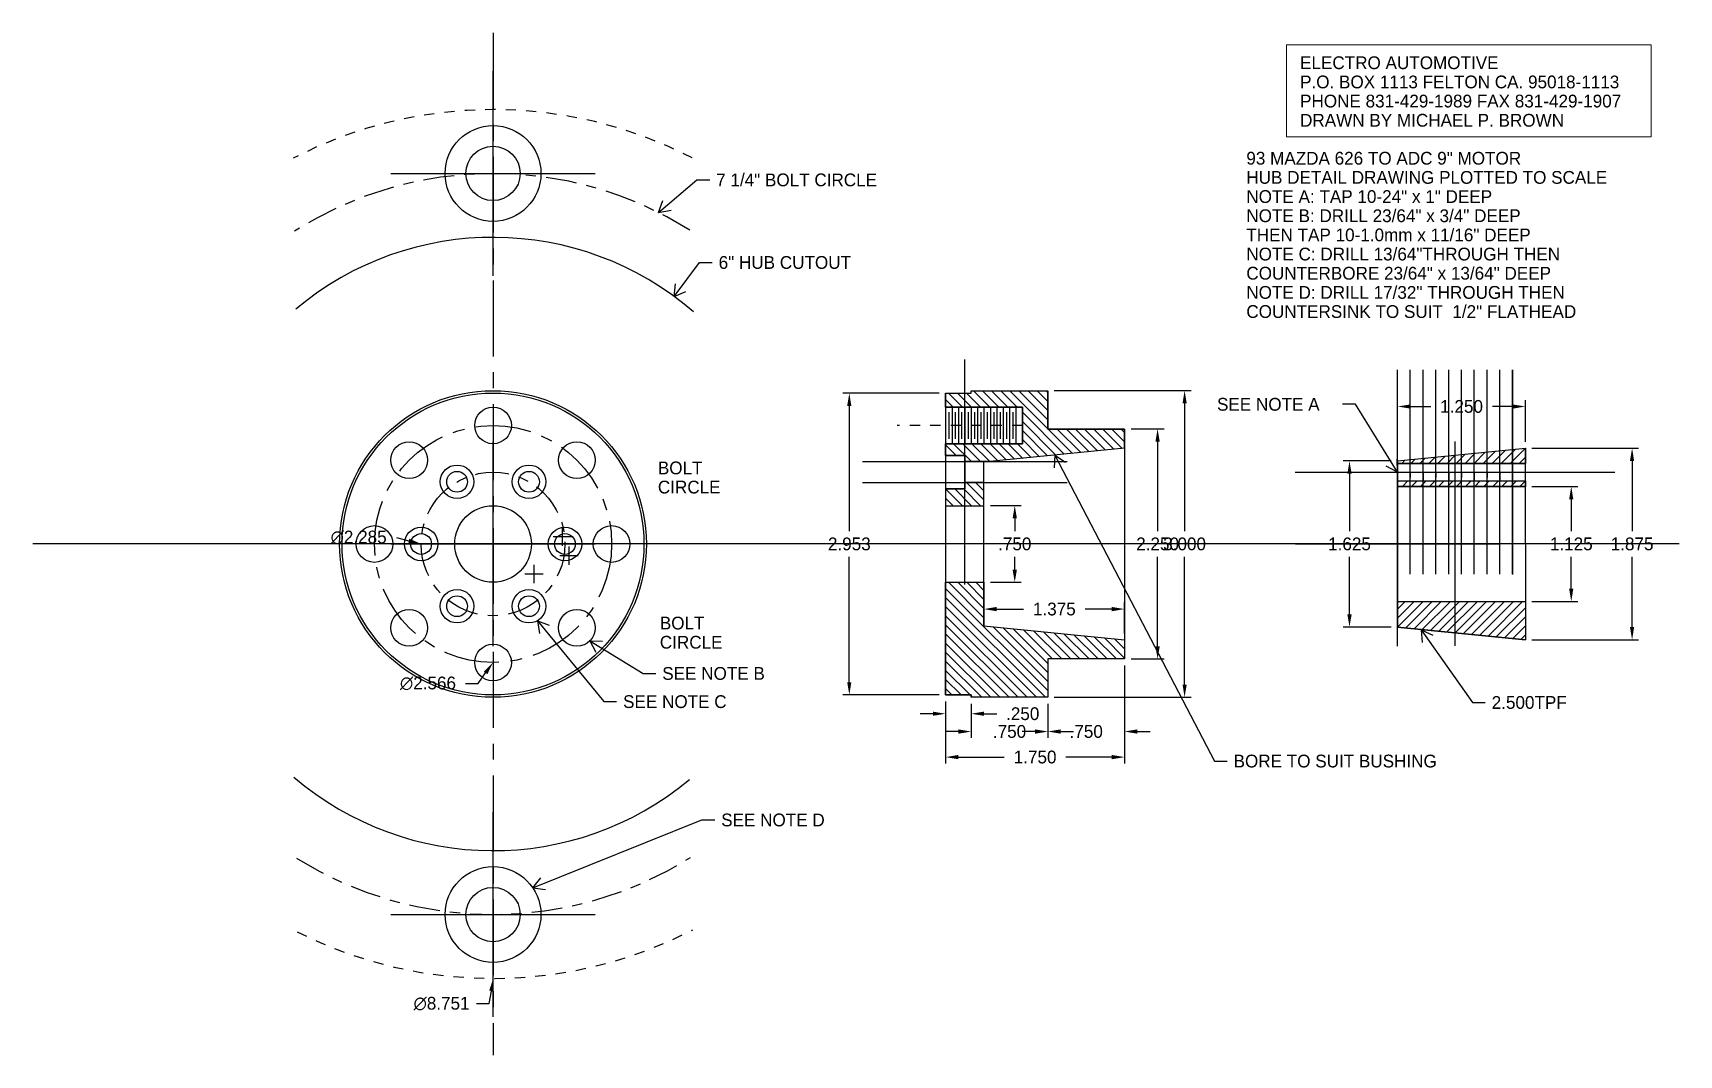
# Model space of a CAD drawing. Header units: inches. Extents: x 5.3 to 21.4, y 8.2 to 18.2.
import ezdxf

# ---------------------------------------------------------------- set-up
doc = ezdxf.new("R2010")
doc.units = ezdxf.units.IN
doc.header["$MEASUREMENT"] = 0
doc.header["$PDMODE"] = 2
doc.header["$PDSIZE"] = -2
doc.linetypes.add('CENTERD', pattern=[0.4844, 0.2969, -0.0625, 0.0625, -0.0625])
doc.linetypes.add('DOTD', pattern=[0.05, 0, -0.05])
for name, color, linetype in [('BUSHING', 7, 'Continuous'), ('CNTRLINE', 7, 'Continuous'), ('DIMEN', 7, 'Continuous'), ('HUB', 7, 'Continuous'), ('PARTS', 7, 'Continuous'), ('PLATE', 7, 'Continuous')]:
    doc.layers.add(name, color=color, linetype=linetype)
doc.styles.add('ENGINEER', font='', dxfattribs={"height": 0.125})
doc.styles.get('ENGINEER').set_extended_font_data('ENGINEER')
doc.dimstyles.new('DimStyle3', dxfattribs={"dimtxt": 0.125, "dimasz": 0.125, "dimexe": 0.063, "dimexo": 0.063, "dimgap": 0.063, "dimtad": 0, "dimtih": 1, "dimtoh": 1, "dimdec": 3, "dimzin": 4, "dimdsep": 46, "dimtxsty": 'ENGINEER', "dimcen": 0.09, "dimclrd": 93, "dimclre": 93, "dimclrt": 93, "dimadec": 3, "dimazin": 1, "dimtm": 0.001, "dimtfac": 1, "dimtdec": 4, "dimtofl": 0, "dimtmove": 0, "dimatfit": 3, "dimfxl": 0, "dimtolj": 1, "dimtzin": 0, "dimarcsym": 0})

# ---------------------------------------------------------------- blocks, each defined once
blk = doc.blocks.new('_D1')
at = {"layer": 'Defpoints', "color": 0, "linetype": 'Continuous'}
for p in [(19.922, 14.51), (19.922, 14.102), (18.672, 13.977)]:
    blk.add_point(p, dxfattribs=at)
at = {"layer": 'DIMEN', "color": 250, "linetype": 'Continuous', "lineweight": -2}
for p, q in [((18.672, 14.04), (18.672, 14.573)), ((18.797, 14.51), (18.996, 14.51)), ((19.797, 14.51), (19.598, 14.51)), ((19.922, 14.165), (19.922, 14.573))]:
    blk.add_line(p, q, dxfattribs=at)
at = {"layer": 'DIMEN', "color": 250, "linetype": 'Continuous'}
for points in [[(18.797, 14.53), (18.797, 14.489), (18.672, 14.51)], [(19.797, 14.53), (19.797, 14.489), (19.922, 14.51)]]:
    blk.add_solid(points, dxfattribs=at)
at = {"layer": 'DIMEN', "color": 250, "linetype": 'Continuous', "lineweight": -3, "insert": (19.297, 14.51), "char_height": 0.125, "attachment_point": 5, "style": 'ENGINEER'}
blk.add_mtext('\\A1;1.250', dxfattribs=at)
blk = doc.blocks.new('_D2')
at = {"layer": 'Defpoints', "color": 0, "linetype": 'Continuous'}
for p in [(18.672, 13.977), (18.201, 12.352), (18.672, 12.352)]:
    blk.add_point(p, dxfattribs=at)
at = {"layer": 'DIMEN', "color": 250, "linetype": 'Continuous', "lineweight": -2}
for p, q in [((18.609, 13.977), (18.138, 13.977)), ((18.201, 13.852), (18.201, 13.29)), ((18.201, 12.477), (18.201, 13.039)), ((18.609, 12.352), (18.138, 12.352))]:
    blk.add_line(p, q, dxfattribs=at)
at = {"layer": 'DIMEN', "color": 250, "linetype": 'Continuous'}
for points in [[(18.18, 13.852), (18.222, 13.852), (18.201, 13.977)], [(18.18, 12.477), (18.222, 12.477), (18.201, 12.352)]]:
    blk.add_solid(points, dxfattribs=at)
at = {"layer": 'DIMEN', "color": 250, "linetype": 'Continuous', "lineweight": -3, "insert": (18.201, 13.165), "char_height": 0.125, "attachment_point": 5, "style": 'ENGINEER'}
blk.add_mtext('\\A1;1.625', dxfattribs=at)
blk = doc.blocks.new('_D3')
at = {"layer": 'Defpoints', "color": 0, "linetype": 'Continuous'}
for p in [(19.922, 13.727), (20.37, 13.727), (19.922, 12.602)]:
    blk.add_point(p, dxfattribs=at)
at = {"layer": 'DIMEN', "color": 250, "linetype": 'Continuous', "lineweight": -2}
for p, q in [((19.985, 13.727), (20.433, 13.727)), ((20.37, 13.602), (20.37, 13.29)), ((20.37, 12.727), (20.37, 13.039)), ((19.985, 12.602), (20.433, 12.602))]:
    blk.add_line(p, q, dxfattribs=at)
at = {"layer": 'DIMEN', "color": 250, "linetype": 'Continuous'}
for points in [[(20.349, 13.602), (20.39, 13.602), (20.37, 13.727)], [(20.349, 12.727), (20.39, 12.727), (20.37, 12.602)]]:
    blk.add_solid(points, dxfattribs=at)
at = {"layer": 'DIMEN', "color": 250, "linetype": 'Continuous', "lineweight": -3, "insert": (20.37, 13.165), "char_height": 0.125, "attachment_point": 5, "style": 'ENGINEER'}
blk.add_mtext('\\A1;1.125', dxfattribs=at)
blk = doc.blocks.new('_D4')
at = {"layer": 'Defpoints', "color": 0, "linetype": 'Continuous'}
for p in [(19.922, 14.102), (19.922, 12.227), (20.965, 12.227)]:
    blk.add_point(p, dxfattribs=at)
at = {"layer": 'DIMEN', "color": 250, "linetype": 'Continuous', "lineweight": -2}
for p, q in [((19.985, 14.102), (21.028, 14.102)), ((20.965, 13.977), (20.965, 13.29)), ((20.965, 12.352), (20.965, 13.039)), ((19.985, 12.227), (21.028, 12.227))]:
    blk.add_line(p, q, dxfattribs=at)
at = {"layer": 'DIMEN', "color": 250, "linetype": 'Continuous'}
for points in [[(20.944, 13.977), (20.985, 13.977), (20.965, 14.102)], [(20.944, 12.352), (20.985, 12.352), (20.965, 12.227)]]:
    blk.add_solid(points, dxfattribs=at)
at = {"layer": 'DIMEN', "color": 250, "linetype": 'Continuous', "lineweight": -3, "insert": (20.965, 13.165), "char_height": 0.125, "attachment_point": 5, "style": 'ENGINEER'}
blk.add_mtext('\\A1;1.875', dxfattribs=at)
blk = doc.blocks.new('_D5')
at = {"layer": 'Defpoints', "color": 0, "linetype": 'Continuous'}
for p in [(11.181, 17.56), (9.827, 8.915)]:
    blk.add_point(p, dxfattribs=at)
at = {"layer": 'DIMEN', "color": 250, "linetype": 'Continuous', "lineweight": -2}
for p, q in [((10.414, 13.237), (10.594, 13.237)), ((10.504, 13.147), (10.504, 13.327)), ((9.788, 8.668), (9.808, 8.791)), ((9.663, 8.668), (9.788, 8.668))]:
    blk.add_line(p, q, dxfattribs=at)
at = {"layer": 'DIMEN', "color": 250, "linetype": 'Continuous'}
blk.add_solid([(9.787, 8.795), (9.828, 8.788), (9.827, 8.915)], dxfattribs=at)
at = {"layer": 'DIMEN', "color": 250, "linetype": 'Continuous', "lineweight": -3, "insert": (9.321, 8.668), "char_height": 0.125, "attachment_point": 5, "style": 'ENGINEER'}
blk.add_mtext('\\A1;∅8.751', dxfattribs=at)
blk = doc.blocks.new('_D6')
at = {"layer": 'Defpoints', "color": 0, "linetype": 'Continuous'}
for p in [(14.251, 14.641), (13.309, 11.688), (14.251, 11.688)]:
    blk.add_point(p, dxfattribs=at)
at = {"layer": 'DIMEN', "color": 250, "linetype": 'Continuous', "lineweight": -2}
for p, q in [((14.188, 14.641), (13.246, 14.641)), ((13.309, 14.516), (13.309, 13.29)), ((13.309, 11.813), (13.309, 13.039)), ((14.188, 11.688), (13.246, 11.688))]:
    blk.add_line(p, q, dxfattribs=at)
at = {"layer": 'DIMEN', "color": 250, "linetype": 'Continuous'}
for points in [[(13.288, 14.516), (13.329, 14.516), (13.309, 14.641)], [(13.288, 11.813), (13.329, 11.813), (13.309, 11.688)]]:
    blk.add_solid(points, dxfattribs=at)
at = {"layer": 'DIMEN', "color": 250, "linetype": 'Continuous', "lineweight": -3, "insert": (13.309, 13.165), "char_height": 0.125, "attachment_point": 5, "style": 'ENGINEER'}
blk.add_mtext('\\A1;2.953', dxfattribs=at)
blk = doc.blocks.new('_D7')
at = {"layer": 'Defpoints', "color": 0, "linetype": 'Continuous'}
for p in [(11.311, 14.097), (9.824, 12.005)]:
    blk.add_point(p, dxfattribs=at)
at = {"layer": 'DIMEN', "color": 250, "linetype": 'Continuous', "lineweight": -2}
for p, q in [((10.478, 13.051), (10.658, 13.051)), ((10.568, 12.961), (10.568, 13.141)), ((9.555, 11.801), (9.68, 11.801)), ((9.68, 11.801), (9.752, 11.903))]:
    blk.add_line(p, q, dxfattribs=at)
at = {"layer": 'DIMEN', "color": 250, "linetype": 'Continuous'}
blk.add_solid([(9.735, 11.915), (9.769, 11.891), (9.824, 12.005)], dxfattribs=at)
at = {"layer": 'DIMEN', "color": 250, "linetype": 'Continuous', "lineweight": -3, "insert": (9.188, 11.801), "char_height": 0.125, "attachment_point": 5, "style": 'ENGINEER'}
blk.add_mtext('\\A1;∅2.566', dxfattribs=at)
blk = doc.blocks.new('_D10')
at = {"layer": 'Defpoints', "color": 0, "linetype": 'Continuous'}
for p in [(9.121, 13.165), (11.33, 12.579)]:
    blk.add_point(p, dxfattribs=at)
at = {"layer": 'DIMEN', "color": 250, "linetype": 'Continuous', "lineweight": -2}
for p, q in [((8.88, 13.229), (9.001, 13.197)), ((10.226, 12.782), (10.226, 12.962)), ((10.136, 12.872), (10.316, 12.872))]:
    blk.add_line(p, q, dxfattribs=at)
at = {"layer": 'DIMEN', "color": 250, "linetype": 'Continuous'}
blk.add_solid([(9.006, 13.217), (8.995, 13.177), (9.121, 13.165)], dxfattribs=at)
at = {"layer": 'DIMEN', "color": 250, "linetype": 'Continuous', "lineweight": -3, "insert": (8.51, 13.229), "char_height": 0.125, "attachment_point": 5, "style": 'ENGINEER'}
blk.add_mtext('\\A1;∅2.285', dxfattribs=at)
blk = doc.blocks.new('_D11')
at = {"layer": 'Defpoints', "color": 0, "linetype": 'Continuous'}
for p in [(14.251, 11.688), (14.501, 11.665), (14.501, 11.504)]:
    blk.add_point(p, dxfattribs=at)
at = {"layer": 'DIMEN', "color": 250, "linetype": 'Continuous', "lineweight": -2}
for p, q in [((14.251, 11.625), (14.251, 11.441)), ((14.501, 11.602), (14.501, 11.441)), ((14.126, 11.504), (14.001, 11.504)), ((14.626, 11.504), (14.751, 11.504))]:
    blk.add_line(p, q, dxfattribs=at)
at = {"layer": 'DIMEN', "color": 250, "linetype": 'Continuous'}
for points in [[(14.126, 11.525), (14.126, 11.484), (14.251, 11.504)], [(14.626, 11.525), (14.626, 11.484), (14.501, 11.504)]]:
    blk.add_solid(points, dxfattribs=at)
at = {"layer": 'DIMEN', "color": 250, "linetype": 'Continuous', "lineweight": -3, "insert": (15.005, 11.504), "char_height": 0.125, "attachment_point": 5, "style": 'ENGINEER'}
blk.add_mtext('\\A1;.250', dxfattribs=at)
blk = doc.blocks.new('_D12')
at = {"layer": 'Defpoints', "color": 0, "linetype": 'Continuous'}
for p in [(14.501, 11.665), (15.251, 11.665), (15.251, 11.33)]:
    blk.add_point(p, dxfattribs=at)
at = {"layer": 'DIMEN', "color": 250, "linetype": 'Continuous', "lineweight": -2}
for p, q in [((14.501, 11.602), (14.501, 11.267)), ((15.251, 11.602), (15.251, 11.267)), ((14.376, 11.33), (14.251, 11.33)), ((15.376, 11.33), (15.501, 11.33))]:
    blk.add_line(p, q, dxfattribs=at)
at = {"layer": 'DIMEN', "color": 250, "linetype": 'Continuous'}
for points in [[(14.376, 11.351), (14.376, 11.309), (14.501, 11.33)], [(15.376, 11.351), (15.376, 11.309), (15.251, 11.33)]]:
    blk.add_solid(points, dxfattribs=at)
at = {"layer": 'DIMEN', "color": 250, "linetype": 'Continuous', "lineweight": -3, "insert": (14.876, 11.33), "char_height": 0.125, "attachment_point": 5, "style": 'ENGINEER'}
blk.add_mtext('\\A1;.750', dxfattribs=at)
blk = doc.blocks.new('_D13')
at = {"layer": 'Defpoints', "color": 0, "linetype": 'Continuous'}
for p in [(16.001, 12.04), (15.251, 11.665), (16.001, 11.33)]:
    blk.add_point(p, dxfattribs=at)
at = {"layer": 'DIMEN', "color": 250, "linetype": 'Continuous', "lineweight": -2}
for p, q in [((16.001, 11.977), (16.001, 11.267)), ((15.251, 11.602), (15.251, 11.267)), ((15.126, 11.33), (15.001, 11.33)), ((16.126, 11.33), (16.251, 11.33))]:
    blk.add_line(p, q, dxfattribs=at)
at = {"layer": 'DIMEN', "color": 250, "linetype": 'Continuous'}
for points in [[(15.126, 11.351), (15.126, 11.309), (15.251, 11.33)], [(16.126, 11.351), (16.126, 11.309), (16.001, 11.33)]]:
    blk.add_solid(points, dxfattribs=at)
at = {"layer": 'DIMEN', "color": 250, "linetype": 'Continuous', "lineweight": -3, "insert": (15.626, 11.33), "char_height": 0.125, "attachment_point": 5, "style": 'ENGINEER'}
blk.add_mtext('\\A1;.750', dxfattribs=at)
blk = doc.blocks.new('_D14')
at = {"layer": 'Defpoints', "color": 0, "linetype": 'Continuous'}
for p in [(16.001, 12.04), (14.251, 11.688), (16.001, 11.08)]:
    blk.add_point(p, dxfattribs=at)
at = {"layer": 'DIMEN', "color": 250, "linetype": 'Continuous', "lineweight": -2}
for p, q in [((16.001, 11.977), (16.001, 11.017)), ((14.251, 11.625), (14.251, 11.017)), ((14.376, 11.08), (14.825, 11.08)), ((15.876, 11.08), (15.427, 11.08))]:
    blk.add_line(p, q, dxfattribs=at)
at = {"layer": 'DIMEN', "color": 250, "linetype": 'Continuous'}
for points in [[(14.376, 11.101), (14.376, 11.059), (14.251, 11.08)], [(15.876, 11.101), (15.876, 11.059), (16.001, 11.08)]]:
    blk.add_solid(points, dxfattribs=at)
at = {"layer": 'DIMEN', "color": 250, "linetype": 'Continuous', "lineweight": -3, "insert": (15.126, 11.08), "char_height": 0.125, "attachment_point": 5, "style": 'ENGINEER'}
blk.add_mtext('\\A1;1.750', dxfattribs=at)
blk = doc.blocks.new('_D15')
at = {"layer": 'Defpoints', "color": 0, "linetype": 'Continuous'}
for p in [(16.001, 12.528), (14.626, 12.365), (16.001, 12.227)]:
    blk.add_point(p, dxfattribs=at)
at = {"layer": 'DIMEN', "color": 250, "linetype": 'Continuous', "lineweight": -2}
for p, q in [((14.626, 12.428), (14.626, 12.591)), ((16.001, 12.29), (16.001, 12.591)), ((14.751, 12.528), (15.013, 12.528)), ((15.876, 12.528), (15.615, 12.528))]:
    blk.add_line(p, q, dxfattribs=at)
at = {"layer": 'DIMEN', "color": 250, "linetype": 'Continuous'}
for points in [[(14.751, 12.549), (14.751, 12.507), (14.626, 12.528)], [(15.876, 12.549), (15.876, 12.507), (16.001, 12.528)]]:
    blk.add_solid(points, dxfattribs=at)
at = {"layer": 'DIMEN', "color": 250, "linetype": 'Continuous', "lineweight": -3, "insert": (15.314, 12.528), "char_height": 0.125, "attachment_point": 5, "style": 'ENGINEER'}
blk.add_mtext('\\A1;1.375', dxfattribs=at)
blk = doc.blocks.new('_D16')
at = {"layer": 'Defpoints', "color": 0, "linetype": 'Continuous'}
for p in [(14.626, 13.54), (14.927, 13.54), (14.626, 12.79)]:
    blk.add_point(p, dxfattribs=at)
at = {"layer": 'DIMEN', "color": 250, "linetype": 'Continuous', "lineweight": -2}
for p, q in [((14.689, 13.54), (14.99, 13.54)), ((14.927, 13.415), (14.927, 13.29)), ((14.927, 12.915), (14.927, 13.039)), ((14.689, 12.79), (14.99, 12.79))]:
    blk.add_line(p, q, dxfattribs=at)
at = {"layer": 'DIMEN', "color": 250, "linetype": 'Continuous'}
for points in [[(14.906, 13.415), (14.948, 13.415), (14.927, 13.54)], [(14.906, 12.915), (14.948, 12.915), (14.927, 12.79)]]:
    blk.add_solid(points, dxfattribs=at)
at = {"layer": 'DIMEN', "color": 250, "linetype": 'Continuous', "lineweight": -3, "insert": (14.927, 13.165), "char_height": 0.125, "attachment_point": 5, "style": 'ENGINEER'}
blk.add_mtext('\\A1;.750', dxfattribs=at)
blk = doc.blocks.new('_D17')
at = {"layer": 'Defpoints', "color": 0, "linetype": 'Continuous'}
for p in [(16.001, 14.29), (16.001, 12.04), (16.324, 12.04)]:
    blk.add_point(p, dxfattribs=at)
at = {"layer": 'DIMEN', "color": 250, "linetype": 'Continuous', "lineweight": -2}
for p, q in [((16.064, 14.29), (16.387, 14.29)), ((16.324, 14.165), (16.324, 13.29)), ((16.324, 12.165), (16.324, 13.039)), ((16.064, 12.04), (16.387, 12.04))]:
    blk.add_line(p, q, dxfattribs=at)
at = {"layer": 'DIMEN', "color": 250, "linetype": 'Continuous'}
for points in [[(16.303, 14.165), (16.345, 14.165), (16.324, 14.29)], [(16.303, 12.165), (16.345, 12.165), (16.324, 12.04)]]:
    blk.add_solid(points, dxfattribs=at)
at = {"layer": 'DIMEN', "color": 250, "linetype": 'Continuous', "lineweight": -3, "insert": (16.324, 13.165), "char_height": 0.125, "attachment_point": 5, "style": 'ENGINEER'}
blk.add_mtext('\\A1;2.250', dxfattribs=at)
blk = doc.blocks.new('_D18')
at = {"layer": 'Defpoints', "color": 0, "linetype": 'Continuous'}
for p in [(15.251, 14.665), (15.251, 11.665), (16.588, 11.665)]:
    blk.add_point(p, dxfattribs=at)
at = {"layer": 'DIMEN', "color": 250, "linetype": 'Continuous', "lineweight": -2}
for p, q in [((15.314, 14.665), (16.651, 14.665)), ((16.588, 14.54), (16.588, 13.29)), ((16.588, 11.79), (16.588, 13.039)), ((15.314, 11.665), (16.651, 11.665))]:
    blk.add_line(p, q, dxfattribs=at)
at = {"layer": 'DIMEN', "color": 250, "linetype": 'Continuous'}
for points in [[(16.568, 14.54), (16.609, 14.54), (16.588, 14.665)], [(16.568, 11.79), (16.609, 11.79), (16.588, 11.665)]]:
    blk.add_solid(points, dxfattribs=at)
at = {"layer": 'DIMEN', "color": 250, "linetype": 'Continuous', "lineweight": -3, "insert": (16.588, 13.165), "char_height": 0.125, "attachment_point": 5, "style": 'ENGINEER'}
blk.add_mtext('\\A1;3.000', dxfattribs=at)
blk = doc.blocks.new('LABEL')
at = {"layer": 'PARTS', "color": 93, "linetype": 'Continuous', "lineweight": 5}
for p, q in [((0, 0), (3.566, 0)), ((0, -0.9), (0, 0)), ((3.566, 0), (3.566, -0.9)), ((3.566, -0.9), (0, -0.9))]:
    blk.add_line(p, q, dxfattribs=at)
at = {"layer": 'PARTS', "color": 93, "linetype": 'Continuous', "lineweight": 5, "style": 'ENGINEER'}
for s, p in [('ELECTRO AUTOMOTIVE', (0.133, -0.237)), ('P.O. BOX 1113 FELTON CA. 95018-1113', (0.133, -0.425)), ('PHONE 831-429-1989 FAX 831-429-1907', (0.133, -0.612)), ('DRAWN BY MICHAEL P. BROWN', (0.133, -0.8))]:
    blk.add_text(s, height=0.125, dxfattribs=at).set_placement(p)

msp = doc.modelspace()

# ---------------------------------------------------------------- linework, layer by layer
at = {"layer": 'BUSHING', "color": 250, "linetype": 'Continuous', "lineweight": -3}
for p, q in [((18.672, 13.9773), (19.922, 14.1023)), ((18.9781, 13.9538), (19.0381, 14.0139)), ((19.0665, 13.9538), (19.1363, 14.0237)), ((19.1549, 13.9538), (19.2346, 14.0335)), ((19.2433, 13.9538), (19.3328, 14.0434)), ((19.3316, 13.9538), (19.431, 14.0532)), ((19.42, 13.9538), (19.5292, 14.063)), ((19.5084, 13.9538), (19.6274, 14.0728)), ((19.5968, 13.9538), (19.7256, 14.0826)), ((19.6852, 13.9538), (19.8238, 14.0925)), ((19.7736, 13.9538), (19.922, 14.1023)), ((19.862, 13.9538), (19.922, 14.0139)), ((19.922, 13.1648), (19.922, 14.1023)), ((18.672, 13.9773), (18.672, 13.1648)), ((18.672, 13.9538), (19.922, 13.9538)), ((18.7129, 13.9538), (18.7435, 13.9844)), ((18.8013, 13.9538), (18.8417, 13.9943)), ((18.8897, 13.9538), (18.9399, 14.0041)), ((18.672, 13.7819), (19.922, 13.7819)), ((18.672, 13.7694), (18.6846, 13.7819)), ((18.672, 13.7273), (19.922, 13.7273)), ((18.7183, 13.7273), (18.773, 13.7819)), ((18.8067, 13.7273), (18.8614, 13.7819)), ((18.8951, 13.7273), (18.9498, 13.7819)), ((18.9835, 13.7273), (19.0381, 13.7819)), ((19.0719, 13.7273), (19.1265, 13.7819)), ((19.1602, 13.7273), (19.2149, 13.7819)), ((19.2486, 13.7273), (19.3033, 13.7819)), ((19.337, 13.7273), (19.3917, 13.7819)), ((19.4254, 13.7273), (19.4801, 13.7819)), ((19.5138, 13.7273), (19.5685, 13.7819)), ((19.6022, 13.7273), (19.6569, 13.7819)), ((19.6906, 13.7273), (19.7452, 13.7819)), ((19.779, 13.7273), (19.8336, 13.7819)), ((19.8674, 13.7273), (19.922, 13.7819)), ((18.672, 13.1648), (18.672, 12.3523)), ((19.922, 13.1648), (19.922, 12.2273)), ((18.6745, 12.6023), (19.922, 12.6023)), ((18.6745, 12.3548), (18.922, 12.6023)), ((18.6745, 12.4432), (18.8336, 12.6023)), ((18.6745, 12.5316), (18.7453, 12.6023)), ((18.7524, 12.3443), (19.0104, 12.6023)), ((18.8327, 12.3362), (19.0988, 12.6023)), ((18.9131, 12.3282), (19.1872, 12.6023)), ((18.9934, 12.3201), (19.2756, 12.6023)), ((19.0738, 12.3121), (19.364, 12.6023)), ((19.1541, 12.3041), (19.4524, 12.6023)), ((19.2345, 12.296), (19.5407, 12.6023)), ((19.3148, 12.288), (19.6291, 12.6023)), ((19.3952, 12.28), (19.7175, 12.6023)), ((19.4756, 12.2719), (19.8059, 12.6023)), ((19.5559, 12.2639), (19.8943, 12.6023)), ((19.6363, 12.2559), (19.922, 12.5416)), ((19.7166, 12.2478), (19.922, 12.4532)), ((18.672, 12.3523), (19.922, 12.2273)), ((18.9018, 12.3243), (19.4043, 11.6146)), ((18.9018, 12.3243), (19.0153, 12.2721)), ((18.9018, 12.3243), (18.9133, 12.1998)), ((19.797, 12.2398), (19.922, 12.3649)), ((19.8773, 12.2318), (19.922, 12.2765)), ((19.4043, 11.6146), (19.5293, 11.6146))]:
    msp.add_line(p, q, dxfattribs=at)
at = {"layer": 'BUSHING', "color": 250, "linetype": 'CENTERD', "lineweight": -3, "ltscale": 0.312785}
msp.add_line((18.6709, 13.8688), (19.922, 13.8688), dxfattribs=at)
at = {"layer": 'BUSHING', "color": 250, "linetype": 'CENTERD', "lineweight": -3, "ltscale": 0.013675}
for p, q in [((18.7959, 13.8688), (18.7959, 13.9235)), ((18.7959, 13.8688), (18.7959, 13.8141)), ((19.0459, 13.8688), (19.0459, 13.9235)), ((19.0459, 13.8688), (19.0459, 13.8141)), ((19.2959, 13.8688), (19.2959, 13.9235)), ((19.2959, 13.8688), (19.2959, 13.8141)), ((19.5459, 13.8688), (19.5459, 13.9235)), ((19.5459, 13.8688), (19.5459, 13.8141)), ((19.7959, 13.8688), (19.7959, 13.9235)), ((19.7959, 13.8688), (19.7959, 13.8141))]:
    msp.add_line(p, q, dxfattribs=at)
at = {"layer": 'BUSHING', "color": 250, "linetype": 'CENTERD', "lineweight": -3, "ltscale": 0.021596}
for p, q in [((18.9209, 13.8688), (18.9209, 13.9552)), ((19.1709, 13.8688), (19.1709, 13.9552)), ((19.4209, 13.8688), (19.4209, 13.9552)), ((19.6709, 13.8688), (19.6709, 13.9552))]:
    msp.add_line(p, q, dxfattribs=at)
at = {"layer": 'BUSHING', "color": 250, "linetype": 'CENTERD', "lineweight": -3, "ltscale": 0.021597}
for p, q in [((18.9209, 13.8688), (18.9209, 13.7824)), ((19.1709, 13.8688), (19.1709, 13.7824)), ((19.4209, 13.8688), (19.4209, 13.7824)), ((19.6709, 13.8688), (19.6709, 13.7824))]:
    msp.add_line(p, q, dxfattribs=at)
at = {"layer": 'BUSHING', "color": 250, "linetype": 'Continuous', "lineweight": -3}
for p in [(18.6709, 13.8688), (18.7959, 13.8688), (18.9209, 13.8688), (18.9209, 13.8688), (19.0459, 13.8688), (19.0459, 13.8688), (19.1709, 13.8688), (19.1709, 13.8688), (19.1709, 13.8688), (19.2959, 13.8688), (19.4209, 13.8688), (19.4209, 13.8688), (19.5459, 13.8688), (19.6709, 13.8688), (19.6709, 13.8688), (19.7959, 13.8688), (19.7973, 13.8679), (19.7973, 13.8679), (19.7973, 13.8679), (19.7973, 13.8679), (18.672, 13.1648), (18.672, 13.1648), (18.672, 13.1648), (19.2345, 13.1682)]:
    msp.add_point(p, dxfattribs=at)
at = {"layer": 'CNTRLINE', "color": 250, "linetype": 'CENTERD', "lineweight": -3, "ltscale": 2.5}
msp.add_line((9.8244, 18.1648), (9.8244, 8.1648), dxfattribs=at)
at = {"layer": 'CNTRLINE', "color": 250, "linetype": 'Continuous', "lineweight": -3}
for p, q in [((18.672, 13.9773), (19.922, 14.1023)), ((19.922, 14.1023), (19.922, 13.9538)), ((18.672, 13.9538), (18.672, 13.9773)), ((19.922, 13.9538), (18.672, 13.9538)), ((18.672, 13.7273), (18.672, 13.7819)), ((18.672, 13.7819), (19.922, 13.7819)), ((19.922, 13.7273), (18.672, 13.7273)), ((19.922, 13.7819), (19.922, 13.7273)), ((18.6745, 12.3523), (18.6745, 12.6023)), ((18.6745, 12.6023), (19.922, 12.6023)), ((19.922, 12.6023), (19.922, 12.2273)), ((18.672, 12.3523), (18.6745, 12.3523)), ((19.922, 12.2273), (18.672, 12.3523))]:
    msp.add_line(p, q, dxfattribs=at)
at = {"layer": 'DIMEN', "color": 250, "linetype": 'Continuous', "lineweight": -3}
for p, q in [((11.443, 16.4084), (11.8188, 16.7269)), ((11.8188, 16.7269), (11.9438, 16.7269)), ((11.443, 16.4084), (11.4851, 16.526)), ((11.443, 16.4084), (11.566, 16.4307)), ((11.595, 15.5866), (11.8433, 15.919)), ((11.8433, 15.919), (11.9683, 15.919)), ((11.595, 15.5866), (11.6097, 15.7107)), ((11.595, 15.5866), (11.7098, 15.6359)), ((18.2582, 14.5315), (18.1332, 14.5315)), ((18.6709, 13.8688), (18.2582, 14.5315)), ((15.3195, 14.0341), (15.3141, 13.9092)), ((15.3195, 14.0341), (16.8794, 11.0413)), ((15.3195, 14.0341), (15.4249, 13.967)), ((18.6709, 13.8688), (18.5606, 13.9277)), ((18.6709, 13.8688), (18.6667, 13.9937)), ((21.4244, 13.1648), (5.3244, 13.1648)), ((10.2579, 12.4139), (10.9085, 11.6227)), ((10.2579, 12.4139), (10.3749, 12.37)), ((10.2579, 12.4139), (10.2783, 12.2906)), ((10.7715, 12.2176), (11.2916, 11.8986)), ((10.7715, 12.2176), (10.8965, 12.2143)), ((10.7715, 12.2176), (10.8311, 12.1077)), ((11.2916, 11.8986), (11.4166, 11.8986)), ((10.9085, 11.6227), (11.0335, 11.6227)), ((16.8794, 11.0413), (17.0044, 11.0413)), ((10.2131, 9.8013), (11.8679, 10.4651)), ((11.8679, 10.4651), (11.9929, 10.4651)), ((10.2131, 9.8013), (10.2903, 9.8996)), ((10.2131, 9.8013), (10.3368, 9.7836))]:
    msp.add_line(p, q, dxfattribs=at)
at = {"layer": 'HUB', "color": 250, "linetype": 'Continuous', "lineweight": -3}
for p, q in [((14.5012, 14.6413), (14.5012, 14.6648)), ((14.5012, 14.6648), (15.2512, 14.6648)), ((14.5012, 14.6413), (14.5012, 14.6648)), ((14.5012, 14.6648), (15.2512, 14.6648)), ((14.5221, 14.6648), (14.6826, 14.5043)), ((14.6112, 14.6648), (14.7717, 14.5043)), ((14.7003, 14.6648), (14.8608, 14.5043)), ((14.7893, 14.6648), (14.9498, 14.5043)), ((14.8784, 14.6648), (15.2512, 14.292)), ((14.9675, 14.6648), (15.2512, 14.3811)), ((15.0566, 14.6648), (15.2512, 14.4702)), ((15.1457, 14.6648), (15.2512, 14.5593)), ((15.2348, 14.6648), (15.2512, 14.6484)), ((15.2512, 14.2898), (15.2512, 14.6648)), ((15.2512, 14.6648), (15.2512, 14.2898)), ((14.2512, 14.6413), (14.2512, 11.6883)), ((14.2512, 14.6413), (14.5012, 14.6413)), ((14.2512, 14.5043), (14.2512, 14.6413)), ((14.2512, 14.6413), (14.5012, 14.6413)), ((14.2512, 14.5793), (14.3262, 14.5043)), ((14.2512, 14.5043), (15.0012, 14.5043)), ((15.0012, 14.5043), (14.2512, 14.5043)), ((14.2783, 14.6413), (14.4153, 14.5043)), ((14.3137, 14.5043), (14.3137, 14.1453)), ((14.3674, 14.6413), (14.5044, 14.5043)), ((14.3762, 14.5043), (14.3762, 14.1453)), ((14.4387, 14.5043), (14.4387, 14.1453)), ((14.4565, 14.6413), (14.5935, 14.5043)), ((14.5012, 14.5043), (14.5012, 14.1453)), ((14.5637, 14.5043), (14.5637, 14.1453)), ((14.6262, 14.5043), (14.6262, 14.1453)), ((14.6887, 14.5043), (14.6887, 14.1453)), ((14.7512, 14.5043), (14.7512, 14.1453)), ((14.8137, 14.5043), (14.8137, 14.1453)), ((14.8762, 14.5043), (14.8762, 14.1453)), ((14.9387, 14.5043), (14.9387, 14.1453)), ((15.0012, 14.5043), (15.0012, 14.1453)), ((15.0012, 14.1453), (15.0012, 14.5043)), ((14.2822, 14.4552), (14.2822, 14.1944)), ((14.3449, 14.4552), (14.3449, 14.1944)), ((14.4077, 14.4552), (14.4077, 14.1944)), ((14.4704, 14.4552), (14.4704, 14.1944)), ((14.5332, 14.4552), (14.5332, 14.1944)), ((14.5959, 14.4552), (14.5959, 14.1944)), ((14.6587, 14.4552), (14.6587, 14.1944)), ((14.7214, 14.4552), (14.7214, 14.1944)), ((14.7842, 14.4552), (14.7842, 14.1944)), ((14.8469, 14.4552), (14.8469, 14.1944)), ((14.9097, 14.4552), (14.9097, 14.1944)), ((15.0012, 14.453), (15.4109, 14.0433)), ((15.0012, 14.3639), (15.3299, 14.0352)), ((15.0012, 14.2748), (15.2489, 14.0271)), ((15.0012, 14.1857), (15.1679, 14.019)), ((16.0012, 14.2898), (15.2512, 14.2898)), ((15.2512, 14.2898), (16.0012, 14.2898)), ((15.2534, 14.2898), (15.4919, 14.0514)), ((15.3425, 14.2898), (15.5729, 14.0595)), ((15.4316, 14.2898), (15.6539, 14.0676)), ((15.5207, 14.2898), (15.7349, 14.0757)), ((15.6098, 14.2898), (15.8159, 14.0838)), ((15.6989, 14.2898), (15.8969, 14.0919)), ((15.788, 14.2898), (15.9779, 14.1)), ((15.8771, 14.2898), (16.0012, 14.1657)), ((15.9662, 14.2898), (16.0012, 14.2548)), ((16.0012, 14.1023), (16.0012, 14.2898)), ((16.0012, 14.2898), (16.0012, 14.1023)), ((15.0012, 14.1453), (14.2512, 14.1453)), ((14.2512, 14.0318), (14.2512, 14.1453)), ((14.2512, 14.1453), (15.0012, 14.1453)), ((14.2512, 14.1338), (14.3532, 14.0318)), ((14.2512, 14.0447), (14.2641, 14.0318)), ((14.2512, 14.0318), (14.4387, 14.0318)), ((14.4387, 14.0318), (14.2512, 14.0318)), ((14.3288, 14.1453), (14.5037, 13.9704)), ((14.4179, 14.1453), (14.5928, 13.9704)), ((14.4387, 14.0318), (14.4387, 13.7048)), ((14.4387, 13.9704), (14.4387, 14.0318)), ((14.507, 14.1453), (14.6819, 13.9704)), ((14.5961, 14.1453), (14.7629, 13.9785)), ((16.0012, 14.1023), (14.6819, 13.9704)), ((16.0012, 14.1023), (14.6819, 13.9704)), ((14.6852, 14.1453), (14.8439, 13.9866)), ((14.7743, 14.1453), (14.9249, 13.9947)), ((14.8634, 14.1453), (15.0059, 14.0028)), ((14.9525, 14.1453), (15.0869, 14.0109)), ((16.0012, 14.1023), (16.0012, 12.2273)), ((14.4387, 13.9704), (14.6819, 13.9704)), ((14.6819, 13.9704), (14.4387, 13.9704)), ((14.6262, 12.3648), (14.6262, 13.9704)), ((14.2512, 13.7038), (14.4387, 13.7038)), ((14.2512, 13.7038), (14.2512, 13.5398)), ((14.4387, 13.7038), (14.2512, 13.7038)), ((14.2512, 13.7038), (14.4152, 13.5398)), ((14.3403, 13.7038), (14.5043, 13.5398)), ((14.4294, 13.7038), (14.5934, 13.5398)), ((14.4387, 13.7673), (14.6262, 13.7673)), ((14.6262, 13.7673), (14.4387, 13.7673)), ((14.4387, 13.7673), (14.4387, 13.7038)), ((14.455, 13.7673), (14.6262, 13.5961)), ((14.5441, 13.7673), (14.6262, 13.6852)), ((14.6262, 13.5398), (14.6262, 13.7673)), ((14.2512, 13.6147), (14.3261, 13.5398)), ((14.2512, 13.5398), (14.6262, 13.5398)), ((14.2512, 13.5398), (14.6262, 13.5398)), ((14.2512, 12.7898), (14.6262, 12.7898)), ((14.2512, 11.6883), (14.2512, 12.7898)), ((14.2512, 12.7898), (14.6262, 12.7898)), ((14.2512, 12.73), (15.2512, 11.73)), ((14.2804, 12.7898), (14.6262, 12.444)), ((14.3695, 12.7898), (14.6262, 12.5331)), ((14.4586, 12.7898), (14.6262, 12.6222)), ((14.5477, 12.7898), (14.6262, 12.7113)), ((14.6262, 12.7898), (14.6262, 12.3648)), ((14.2512, 12.6409), (15.2273, 11.6648)), ((14.2512, 12.5518), (15.1382, 11.6648)), ((14.2512, 12.4627), (15.0491, 11.6648)), ((14.2512, 12.3736), (14.96, 11.6648)), ((14.2512, 12.2845), (14.8709, 11.6648)), ((14.6262, 12.3648), (16.0012, 12.2273)), ((14.6262, 12.3648), (16.0012, 12.2273)), ((14.7143, 12.356), (15.2512, 11.819)), ((14.8132, 12.3461), (15.2512, 11.9081)), ((14.9122, 12.3362), (15.2512, 11.9972)), ((15.0112, 12.3263), (15.2977, 12.0398)), ((15.1102, 12.3164), (15.3868, 12.0398)), ((15.2092, 12.3065), (15.4759, 12.0398)), ((15.3082, 12.2966), (15.565, 12.0398)), ((15.4072, 12.2867), (15.6541, 12.0398)), ((15.5062, 12.2768), (15.7432, 12.0398)), ((15.6052, 12.2669), (15.8323, 12.0398)), ((15.7042, 12.257), (15.9214, 12.0398)), ((15.8032, 12.2471), (16.0012, 12.0491)), ((15.9022, 12.2372), (16.0012, 12.1382)), ((14.2512, 12.1954), (14.7818, 11.6648)), ((14.2512, 12.1063), (14.6927, 11.6648)), ((16.0012, 12.2273), (16.0012, 12.0398)), ((16.0012, 12.2273), (16.0012, 12.0398)), ((14.2512, 12.0172), (14.6036, 11.6648)), ((14.2512, 11.9281), (14.491, 11.6883)), ((16.0012, 12.0398), (15.2512, 12.0398)), ((15.2512, 12.0398), (15.2512, 11.6648)), ((16.0012, 12.0398), (15.2512, 12.0398)), ((15.2512, 12.0398), (15.2512, 11.6648)), ((14.2512, 11.839), (14.4019, 11.6883)), ((14.2512, 11.7499), (14.3128, 11.6883)), ((14.2512, 11.6883), (14.5012, 11.6883)), ((14.5012, 11.6883), (14.2512, 11.6883)), ((14.5012, 11.6883), (14.5012, 11.6648)), ((14.5012, 11.6648), (14.5012, 11.6883)), ((14.5012, 11.6781), (14.5145, 11.6648)), ((15.2512, 11.6648), (14.5012, 11.6648)), ((15.2512, 11.6648), (14.5012, 11.6648))]:
    msp.add_line(p, q, dxfattribs=at)
at = {"layer": 'HUB', "color": 250, "linetype": 'CENTERD', "lineweight": -3, "ltscale": 0.305782}
msp.add_line((15.0012, 14.3248), (13.7781, 14.3248), dxfattribs=at)
at = {"layer": 'HUB', "color": 250, "linetype": 'Continuous', "lineweight": -3}
for centre, radius in [((9.8244, 13.1648), 1.5), ((9.8244, 13.1648), 1.4765), ((9.8244, 14.3248), 0.1795), ((9.0041, 13.985), 0.1795), ((10.6446, 13.985), 0.1795), ((9.4729, 13.7736), 0.164), ((9.4729, 13.7736), 0.1016), ((10.1759, 13.7736), 0.164), ((10.1759, 13.7736), 0.1016), ((9.8244, 13.1648), 0.375), ((8.6644, 13.1648), 0.1795), ((9.1214, 13.1648), 0.164), ((9.1214, 13.1648), 0.1016), ((10.5274, 13.1648), 0.164), ((10.5274, 13.1648), 0.1016), ((10.9844, 13.1648), 0.1795), ((9.4729, 12.556), 0.164), ((10.1759, 12.556), 0.164), ((9.4729, 12.556), 0.1016), ((10.1759, 12.556), 0.1016), ((9.0041, 12.3445), 0.1795), ((10.6446, 12.3445), 0.1795), ((9.8244, 12.0048), 0.1795)]:
    msp.add_circle(centre, radius, dxfattribs=at)
at = {"layer": 'HUB', "color": 250, "linetype": 'CENTERD', "lineweight": -3, "ltscale": 1.822123}
msp.add_circle((9.8244, 13.1648), 1.16, dxfattribs=at)
at = {"layer": 'HUB', "color": 250, "linetype": 'CENTERD', "lineweight": -3, "ltscale": 1.104271}
msp.add_circle((9.8244, 13.1648), 0.703, dxfattribs=at)
at = {"layer": 'HUB', "color": 250, "linetype": 'Continuous', "lineweight": -3}
for p in [(14.4387, 13.9704), (14.4387, 13.7673), (9.8244, 13.1648)]:
    msp.add_point(p, dxfattribs=at)
at = {"layer": 'PLATE', "color": 250, "linetype": 'Continuous', "lineweight": -3}
for centre, radius in [((9.8244, 16.7898), 0.4685), ((9.8244, 16.7898), 0.2656), ((9.8244, 9.5398), 0.4685), ((9.8244, 9.5398), 0.2656)]:
    msp.add_circle(centre, radius, dxfattribs=at)
at = {"layer": 'PLATE', "color": 250, "linetype": 'DOTD', "lineweight": -3, "ltscale": 1.013487}
msp.add_arc((9.8244, 13.1648), 4.25, 62.71017, 117.36287, dxfattribs=at)
at = {"layer": 'PLATE', "color": 250, "linetype": 'CENTERD', "lineweight": -3, "ltscale": 1.019968}
msp.add_arc((9.8244, 13.1648), 3.625, 57.9237, 122.40902, dxfattribs=at)
at = {"layer": 'PLATE', "color": 250, "linetype": 'Continuous', "lineweight": -3}
for start, end in [(49.18953, 130.02556), (229.51294, 309.803)]:
    msp.add_arc((9.8244, 13.1648), 3, start, end, dxfattribs=at)
at = {"layer": 'PLATE', "color": 250, "linetype": 'CENTERD', "lineweight": -3, "ltscale": 1.015739}
msp.add_arc((9.8244, 13.1648), 3.625, 237.948, 302.16597, dxfattribs=at)
at = {"layer": 'PLATE', "color": 250, "linetype": 'DOTD', "lineweight": -3, "ltscale": 1.004065}
msp.add_arc((9.8244, 13.1648), 4.25, 243.22285, 297.36754, dxfattribs=at)
at = {"layer": 'PLATE', "color": 250, "linetype": 'Continuous', "lineweight": -3}
for p in [(9.8244, 16.7898), (9.8244, 13.1648), (9.8244, 13.1648), (9.8244, 13.1648), (9.8244, 9.5398)]:
    msp.add_point(p, dxfattribs=at)

# ---------------------------------------------------------------- block references
at = {"layer": 'DIMEN', "color": 250, "linetype": 'Continuous', "lineweight": -3}
msp.add_blockref('LABEL', (17.5847, 18.0476), dxfattribs=at)

# ---------------------------------------------------------------- texts
at = {"layer": 'BUSHING', "color": 250, "linetype": 'Continuous', "lineweight": -3, "style": 'ENGINEER'}
msp.add_text('2.500TPF', height=0.125, dxfattribs=at).set_placement((19.5918, 11.5521))
at = {"layer": 'DIMEN', "color": 250, "linetype": 'Continuous', "lineweight": -3, "style": 'ENGINEER'}
for s, p in [('93 MAZDA 626 TO ADC 9" MOTOR', (17.192, 16.8762)), ('7 1/4" BOLT CIRCLE', (12.0068, 16.6644)), ('HUB DETAIL DRAWING PLOTTED TO SCALE', (17.192, 16.6887)), ('NOTE A: TAP 10-24" x 1" DEEP', (17.192, 16.5012)), ('NOTE B: DRILL 23/64" x 3/4" DEEP', (17.192, 16.3137)), ('THEN TAP 10-1.0mm x 11/16" DEEP', (17.192, 16.1262)), ('6" HUB CUTOUT', (12.0313, 15.8565)), ('NOTE C: DRILL 13/64"THROUGH THEN', (17.192, 15.9387)), ('COUNTERBORE 23/64" x 13/64" DEEP', (17.192, 15.7512)), ('NOTE D: DRILL 17/32" THROUGH THEN', (17.192, 15.5637)), ('COUNTERSINK TO SUIT  1/2" FLATHEAD', (17.192, 15.3762)), ('SEE NOTE A', (16.9054, 14.469)), ('BOLT', (11.4367, 13.8466)), ('CIRCLE', (11.4367, 13.6591)), ('BOLT', (11.4559, 12.3287)), ('CIRCLE', (11.4559, 12.1412)), ('SEE NOTE B', (11.4796, 11.8361)), ('SEE NOTE C', (11.0965, 11.5602)), ('BORE TO SUIT BUSHING', (17.0674, 10.9788)), ('SEE NOTE D', (12.0559, 10.4026))]:
    msp.add_text(s, height=0.125, dxfattribs=at).set_placement(p)

# ---------------------------------------------------------------- dimensions: what is measured, and where the dimension line sits
at = {"layer": 'DIMEN', "color": 250, "linetype": 'Continuous', "lineweight": -3}
for p1, p2, picture, middle in [((11.1809, 17.5602), (9.8271, 8.9148), '_D5', (9.3206, 8.6678)), ((11.3107, 14.0966), (9.8244, 12.0048), '_D7', (9.188, 11.801)), ((11.3299, 12.5787), (9.1214, 13.1648), '_D10', (8.5102, 13.2289))]:
    dim = msp.add_diameter_dim_2p(p1=p1, p2=p2, dimstyle='DimStyle3', override={"dimclrd": 250, "dimclre": 250, "dimclrt": 250}, dxfattribs=at)
    dim.commit()
    dim.dimension.update_dxf_attribs({"geometry": picture, "text_midpoint": middle})
for base, p1, p2, picture, middle in [((16.5884, 11.6648), (15.2512, 14.6648), (15.2512, 11.6648), '_D18', (16.5884, 13.1648)), ((13.3086, 11.6883), (14.2512, 14.6413), (14.2512, 11.6883), '_D6', (13.3086, 13.1648)), ((16.3239, 12.0398), (16.0012, 14.2898), (16.0012, 12.0398), '_D17', (16.3239, 13.1648)), ((20.9646, 12.2273), (19.922, 14.1023), (19.922, 12.2273), '_D4', (20.9646, 13.1648)), ((18.2009, 12.3523), (18.672, 13.9773), (18.672, 12.3523), '_D2', (18.2009, 13.1648)), ((20.3696, 13.7273), (19.922, 12.6023), (19.922, 13.7273), '_D3', (20.3696, 13.1648)), ((14.9273, 13.5398), (14.6262, 12.7898), (14.6262, 13.5398), '_D16', (14.9273, 13.1648))]:
    dim = msp.add_linear_dim(base=base, p1=p1, p2=p2, angle=90, dimstyle='DimStyle3', override={"dimclrd": 250, "dimclre": 250, "dimclrt": 250}, dxfattribs=at)
    dim.commit()
    dim.dimension.update_dxf_attribs({"geometry": picture, "text_midpoint": middle})
for base, p1, p2, picture, middle in [((19.922, 14.5096), (18.672, 13.9773), (19.922, 14.1023), '_D1', (19.297, 14.5096)), ((16.0012, 12.5278), (14.6262, 12.3648), (16.0012, 12.2273), '_D15', (15.3137, 12.5278)), ((16.0012, 11.0798), (14.2512, 11.6883), (16.0012, 12.0398), '_D14', (15.1262, 11.0798)), ((16.0012, 11.3302), (15.2512, 11.6648), (16.0012, 12.0398), '_D13', (15.6262, 11.3302)), ((14.5012, 11.5044), (14.2512, 11.6883), (14.5012, 11.6648), '_D11', (15.0047, 11.5044)), ((15.2512, 11.3302), (14.5012, 11.6648), (15.2512, 11.6648), '_D12', (14.8762, 11.3302))]:
    dim = msp.add_linear_dim(base=base, p1=p1, p2=p2, dimstyle='DimStyle3', override={"dimclrd": 250, "dimclre": 250, "dimclrt": 250}, dxfattribs=at)
    dim.commit()
    dim.dimension.update_dxf_attribs({"geometry": picture, "text_midpoint": middle})

doc.saveas('drawing.dxf')
